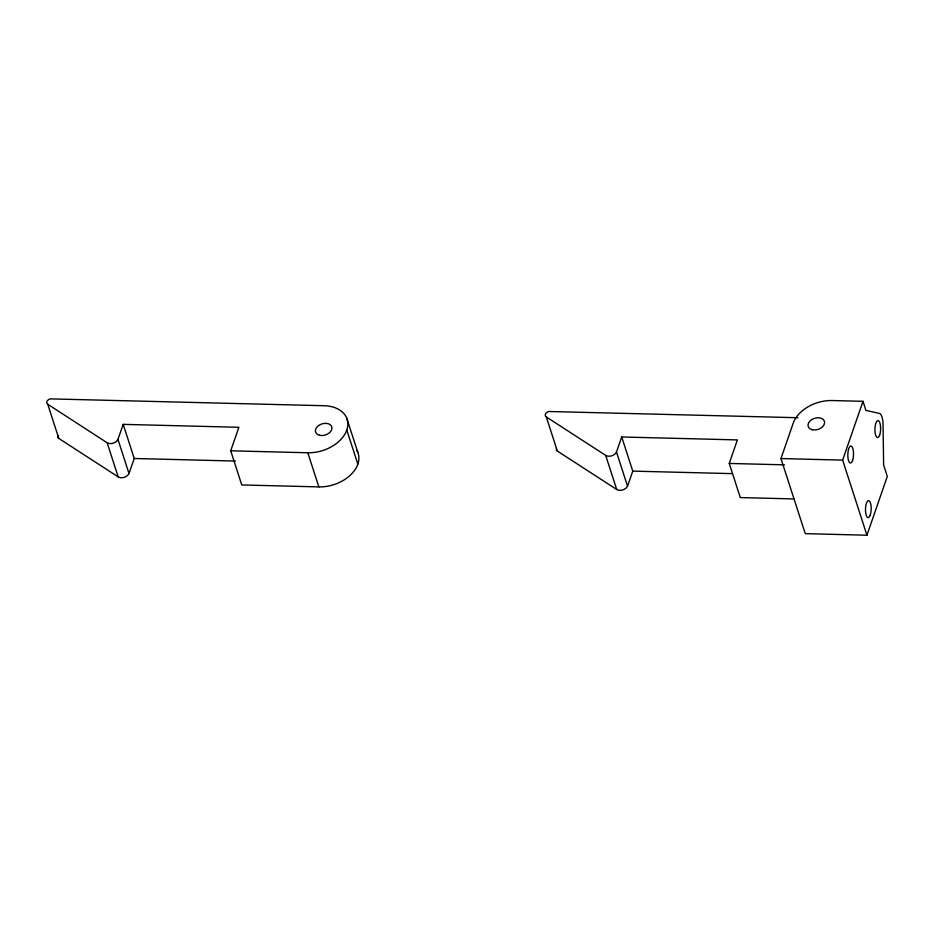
<?xml version="1.0" encoding="UTF-8"?>
<svg xmlns="http://www.w3.org/2000/svg" width="934" height="934" viewBox="0 0 934 934"><rect width="100%" height="100%" fill="white"/><g stroke="black" fill="none" stroke-linecap="round" stroke-linejoin="round"><path stroke-width="1.4" d="M356.741 450.176A32.737 22.358 -17.9 0 1 350.775 474.752A32.737 22.358 -17.9 0 1 318.856 486.894L241.754 484.944L230.71 450.807L238.859 427.293L123.206 424.363L117.953 439.389L128.997 473.526A6.538 4.472 -17.9 0 1 118.186 476.889L58.807 438.42L47.762 404.282A4.366 2.977 -17.9 0 1 50.097 398.876L324.098 405.718A32.737 22.358 -17.9 0 1 346.794 430.025L357.839 464.151M794.11 498.931L740.288 497.565L729.244 463.439L737.381 439.914L621.729 436.984L616.487 452.021L627.531 486.147A6.538 4.472 -17.9 0 1 616.72 489.509L557.341 451.04A4.366 2.977 -17.9 0 1 556.279 448.997M780.964 458.559L793.176 423.277A32.737 22.358 -17.9 0 1 832.171 400.534L863.004 401.316L865.946 410.411L879.454 413.423A12.574 4.203 -88.5 0 1 883.039 423.616L883.622 465.027L887.3 476.398L866.939 535.217L805.26 533.653L780.964 458.559L842.643 460.123L866.939 535.217M842.643 460.123L863.004 401.316M128.997 473.526L134.239 458.489L123.206 424.363M627.531 486.147L632.773 471.121L621.729 436.984M797.893 417.72L548.632 411.497A4.366 2.977 -17.9 0 0 546.297 416.914L557.341 451.04M230.71 450.807L307.811 452.768A32.737 22.358 -17.9 0 0 346.794 430.025M729.244 463.439L784.525 464.84M134.239 458.489L235.438 461.057M632.773 471.121L732.525 473.643M546.297 416.914L605.676 455.383L616.72 489.509M47.762 404.282L107.141 442.751L118.186 476.889M346.736 418.152L357.78 452.289M307.811 452.768L318.856 486.894M117.953 439.389A6.538 4.472 -17.9 0 1 107.141 442.751M58.807 438.42A4.366 2.977 -17.9 0 1 57.955 435.559M616.487 452.021A6.538 4.472 -17.9 0 1 605.676 455.383M319.545 435.291A8.511 5.814 -17.9 0 0 331.955 428.052A8.511 5.814 -17.9 0 0 319.498 424.97A8.511 5.814 -17.9 0 0 319.545 435.291M852.59 460.439A8.511 2.849 -88.5 0 0 851.551 446.265A8.511 2.849 -88.5 0 0 847.885 456.854A8.511 2.849 -88.5 0 0 852.59 460.439M812.183 429.722A8.511 5.814 -17.9 0 0 824.605 422.472A8.511 5.814 -17.9 0 0 812.136 419.389A8.511 5.814 -17.9 0 0 812.183 429.722M870.255 515.054A8.511 2.849 -88.5 0 0 869.227 500.881A8.511 2.849 -88.5 0 0 865.549 511.47A8.511 2.849 -88.5 0 0 870.255 515.054M879.688 434.987A8.511 2.849 -88.5 0 0 878.66 420.825A8.511 2.849 -88.5 0 0 874.983 431.415A8.511 2.849 -88.5 0 0 879.688 434.987"/></g></svg>
